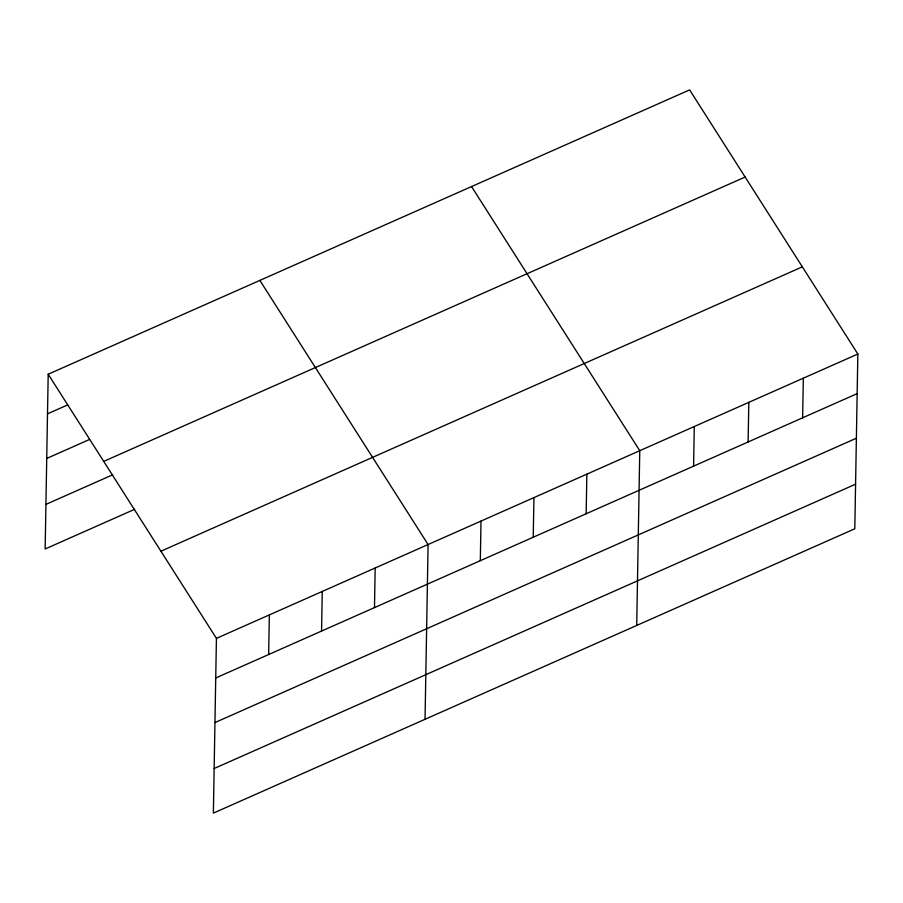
<?xml version="1.0" encoding="UTF-8"?>
<svg xmlns="http://www.w3.org/2000/svg" width="903" height="903" viewBox="0 0 903 903"><rect width="100%" height="100%" fill="white"/><g stroke="black" fill="none" stroke-linecap="round" stroke-linejoin="round"><path stroke-width="1.35" d="M48.198 374.226L216.427 638.365L213.368 813.118L854.802 528.774L857.85 354.021L689.632 89.882L48.198 374.226L45.15 548.979L134.603 509.326M268.654 654.528L269.342 614.909M321.57 631.062L322.258 591.442M374.485 607.606L375.174 567.987M425.042 719.285L428.09 544.532L259.872 280.393M480.317 560.684L481.006 521.076M533.233 537.229L533.933 497.609M586.16 513.773L586.848 474.154M636.717 625.452L639.764 450.699L471.547 186.56M693.594 466.14L694.283 426.521M748.113 441.973L748.813 402.354M802.632 417.807L803.331 378.188M47.509 413.845L67.669 404.916M46.73 458.442L89.566 439.456M103.71 461.399L745.144 177.044M45.929 504.393L112.706 474.786M160.903 551.202L802.338 266.848M216.427 638.365L857.85 354.021M215.727 677.984L857.161 393.629M214.948 722.581L856.383 438.226M214.146 768.521L855.581 484.177"/></g></svg>
